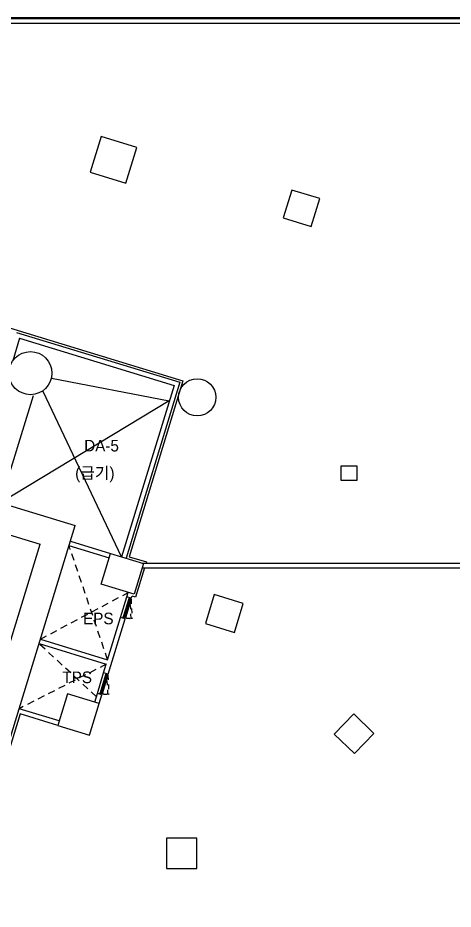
# Model space of a CAD drawing. Header units: millimetres. Extents: x -7718 to 421089, y 87466 to 341395.
# Drawn here: x 350185 to 368868, y 215684 to 253959 of the extents above; entities that cross this region are included whole.
import ezdxf
from ezdxf.enums import TextEntityAlignment as Align

# ---------------------------------------------------------------- set-up
doc = ezdxf.new("R2010")
doc.units = ezdxf.units.MM
doc.header["$LTSCALE"] = 200
doc.header["$MEASUREMENT"] = 0
doc.linetypes.add('HID', pattern=[5, 3, -2])
doc.linetypes.add('HIDDEN', pattern=[2, 1, -1])
doc.layers.add('e-plan', color=9, linetype='CONTINUOUS')
doc.styles.add('kiahn', font='HY울릉도L.TTF')

msp = doc.modelspace()

# ---------------------------------------------------------------- linework, layer by layer
at = {"layer": 'e-plan'}
for p, q in [((410603, 253959), (344653, 253959)), ((380353, 253909), (344853, 253909)), ((380353, 253709), (344353, 253709)), ((342083, 243016), (357264, 238375)), ((350130, 240452), (357139, 238308)), ((350262, 240202), (349966, 239231)), ((350262, 240202), (356890, 238176)), ((351628, 238483), (356685, 237505)), ((356890, 238176), (354638, 230812)), ((357139, 238308), (354830, 230754)), ((357264, 238375), (354959, 230819)), ((349448, 233131), (350859, 237747)), ((354638, 230812), (351272, 237918)), ((356685, 237505), (349448, 233131)), ((346141, 234142), (352644, 232154)), ((348659, 232117), (351145, 231357)), ((349822, 222926), (352644, 232154)), ((349625, 226384), (351145, 231357)), ((352380, 231293), (354102, 230767)), ((352439, 231485), (354160, 230958)), ((354959, 230819), (355700, 230592)), ((355518, 230543), (370053, 230543)), ((355700, 230592), (355686, 230543)), ((355624, 230343), (355238, 229081)), ((355520, 230343), (369853, 230343)), ((354865, 229091), (354923, 229282)), ((354596, 228211), (354865, 229091)), ((354943, 229004), (354709, 228239)), ((354991, 228989), (354757, 228224)), ((355043, 228989), (354800, 228195)), ((355056, 229032), (354865, 229091)), ((354947, 229018), (354943, 229004)), ((354943, 229004), (354991, 228989)), ((354958, 229052), (354947, 229018)), ((355053, 229023), (354958, 229052)), ((354991, 228989), (354995, 229004)), ((354995, 229004), (355043, 228989)), ((355043, 228989), (355053, 229023)), ((355056, 229032), (355085, 229128)), ((355238, 229081), (355085, 229128)), ((354040, 226394), (354596, 228211)), ((354059, 225771), (354787, 228152)), ((354787, 228152), (354596, 228211)), ((354694, 228191), (354705, 228225)), ((354790, 228162), (354694, 228191)), ((354705, 228225), (354709, 228239)), ((354709, 228239), (354757, 228224)), ((354757, 228224), (354752, 228210)), ((354752, 228210), (354800, 228195)), ((354800, 228195), (354790, 228162)), ((351094, 227086), (353982, 226203)), ((351152, 227277), (354040, 226394)), ((353599, 224950), (353868, 225830)), ((353868, 225830), (353982, 226203)), ((354059, 225771), (353868, 225830)), ((353946, 225743), (353712, 224978)), ((353994, 225728), (353760, 224963)), ((354046, 225728), (353803, 224934)), ((353950, 225757), (353946, 225743)), ((353946, 225743), (353994, 225728)), ((353961, 225791), (353950, 225757)), ((354056, 225762), (353961, 225791)), ((353994, 225728), (353998, 225743)), ((353998, 225743), (354046, 225728)), ((354046, 225728), (354056, 225762)), ((353485, 224577), (353599, 224950)), ((353790, 224891), (353599, 224950)), ((353676, 224518), (353790, 224891)), ((353697, 224930), (353708, 224964)), ((353793, 224901), (353697, 224930)), ((353708, 224964), (353712, 224978)), ((353712, 224978), (353760, 224963)), ((353760, 224963), (353755, 224949)), ((353755, 224949), (353803, 224934)), ((353803, 224934), (353793, 224901)), ((351962, 223767), (350240, 224293)), ((350279, 224072), (347317, 214385)), ((351903, 223576), (350279, 224072))]:
    msp.add_line(p, q, dxfattribs=at)
at = {"layer": 'e-plan', "ltscale": 0.5}
for p, q in [((353756, 248859), (353288, 247329)), ((355286, 248391), (353756, 248859)), ((354818, 246861), (355286, 248391)), ((353288, 247329), (354818, 246861)), ((361943, 246565), (361578, 245369)), ((363139, 246199), (361943, 246565)), ((362773, 245004), (363139, 246199)), ((361578, 245369), (362773, 245004)), ((364753, 234709), (364053, 234709)), ((364053, 234709), (364053, 234109)), ((364753, 234109), (364753, 234709)), ((364053, 234109), (364753, 234109)), ((353757, 229639), (354160, 230958)), ((354160, 230958), (355576, 230526)), ((355576, 230526), (355172, 229206)), ((355172, 229206), (353757, 229639)), ((358614, 229194), (358234, 227951)), ((359857, 228814), (358614, 229194)), ((359477, 227571), (359857, 228814)), ((358234, 227951), (359477, 227571)), ((352318, 224934), (351903, 223576)), ((353676, 224518), (352318, 224934)), ((353261, 223160), (353676, 224518)), ((364602, 224068), (363768, 223204)), ((365465, 223234), (364602, 224068)), ((351903, 223576), (353261, 223160)), ((363768, 223204), (364631, 222371)), ((364631, 222371), (365465, 223234)), ((357863, 218729), (356563, 218729)), ((356563, 218729), (356563, 217429)), ((357863, 217429), (357863, 218729)), ((356563, 217429), (357863, 217429))]:
    msp.add_line(p, q, dxfattribs=at)
at = {"layer": 'e-plan', "linetype": 'HID', "ltscale": 0.5}
for p, q in [((354040, 226394), (352382, 231293)), ((351154, 227276), (354923, 229282)), ((353555, 224806), (351095, 227085)), ((353982, 226203), (350242, 224293))]:
    msp.add_line(p, q, dxfattribs=at)
at = {"layer": 'e-plan', "linetype": 'HIDDEN'}
for p, q in [((355003, 228986), (355043, 228989)), ((355051, 228169), (355003, 228986)), ((355043, 228989), (355091, 228170)), ((355091, 228170), (355051, 228169)), ((354006, 225725), (354046, 225728)), ((354054, 224908), (354006, 225725)), ((354046, 225728), (354094, 224909)), ((354094, 224909), (354054, 224908))]:
    msp.add_line(p, q, dxfattribs=at)
at = {"layer": 'e-plan', "ltscale": 0.5}
for centre, radius in [((350724, 238701), 925), ((357883, 237663), 800)]:
    msp.add_circle(centre, radius, dxfattribs=at)
at = {"layer": 'e-plan', "linetype": 'HIDDEN'}
for centre in [(355133, 230163), (354136, 226902)]:
    msp.add_arc(centre, 1996, 260.4052, 267.6585, dxfattribs=at)

# ---------------------------------------------------------------- texts
at = {"layer": 'e-plan', "style": 'kiahn'}
for s, p in [('DA-5', (354523, 235337)), ('(급기)', (354336, 234168)), ('EPS', (354294, 227916)), ('TPS', (353369, 225389))]:
    msp.add_text(s, height=500, dxfattribs=at).set_placement(p, align=Align.RIGHT)

doc.saveas('drawing.dxf')
